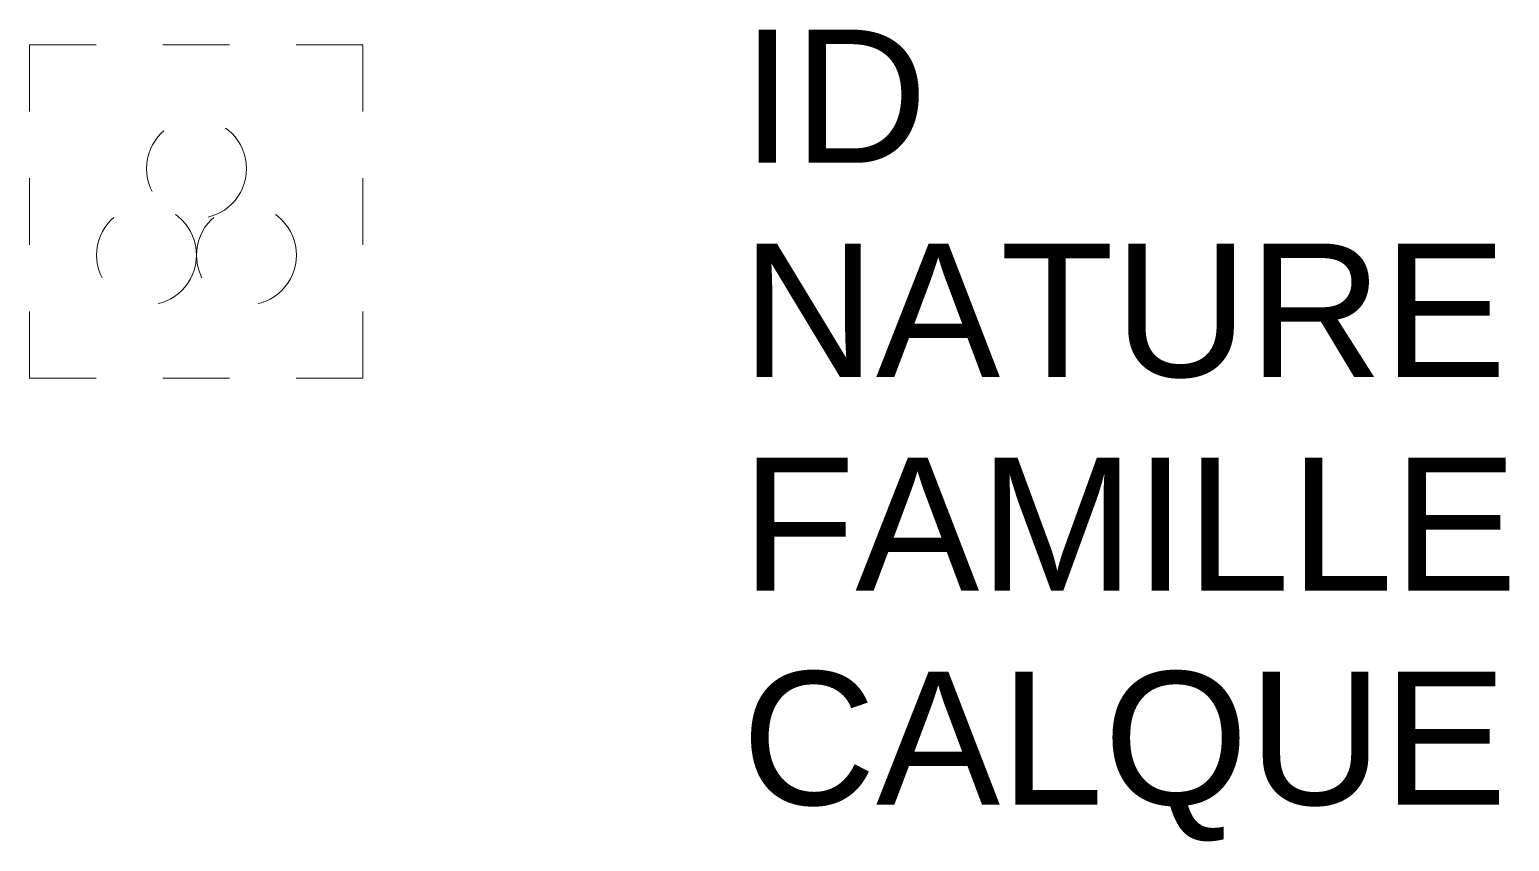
# Model space of a CAD drawing. Header units: metres. Extents: x 3310.69 to 3312.91, y 1848.72 to 1849.94.
import ezdxf

# ---------------------------------------------------------------- set-up
doc = ezdxf.new("R2010")
doc.units = ezdxf.units.M
doc.linetypes.add('Socle_Continu', pattern=[2.5, 2.5, 0])
doc.linetypes.add('Socle_Discontinu', pattern=[0.075, 0.05, -0.025])
doc.layers.add('INDET_SCT', color=7, linetype='Socle_Continu', lineweight=13)
doc.styles.get("Standard").update_dxf_attribs({"font": 'arial.ttf'})

msp = doc.modelspace()

# ---------------------------------------------------------------- linework, layer by layer
at = {"layer": 'INDET_SCT', "linetype": 'Socle_Discontinu'}
msp.add_lwpolyline([(3310.6868, 1849.4128), (3311.1868, 1849.4128), (3311.1868, 1849.9128), (3310.6868, 1849.9128)], close=True, dxfattribs=at)
for centre in [(3310.9372, 1849.7272), (3310.8622, 1849.5973), (3311.0122, 1849.5973)]:
    msp.add_circle(centre, 0.075, dxfattribs=at)

# ---------------------------------------------------------------- texts
at = {"layer": 'INDET_SCT', "linetype": 'Socle_Discontinu', "flags": 9}
for tag, p, s in [('ID', (3311.7553, 1849.7359), 'KP_0801'), ('NATURE', (3311.7553, 1849.4146), 'Chambre multi-réseaux'), ('FAMILLE', (3311.7553, 1849.0934), 'Indéterminé'), ('CALQUE', (3311.7553, 1848.7721), 'INDET_SCT')]:
    msp.add_attdef(tag, p, s, height=0.2, dxfattribs=at)

doc.saveas('drawing.dxf')
